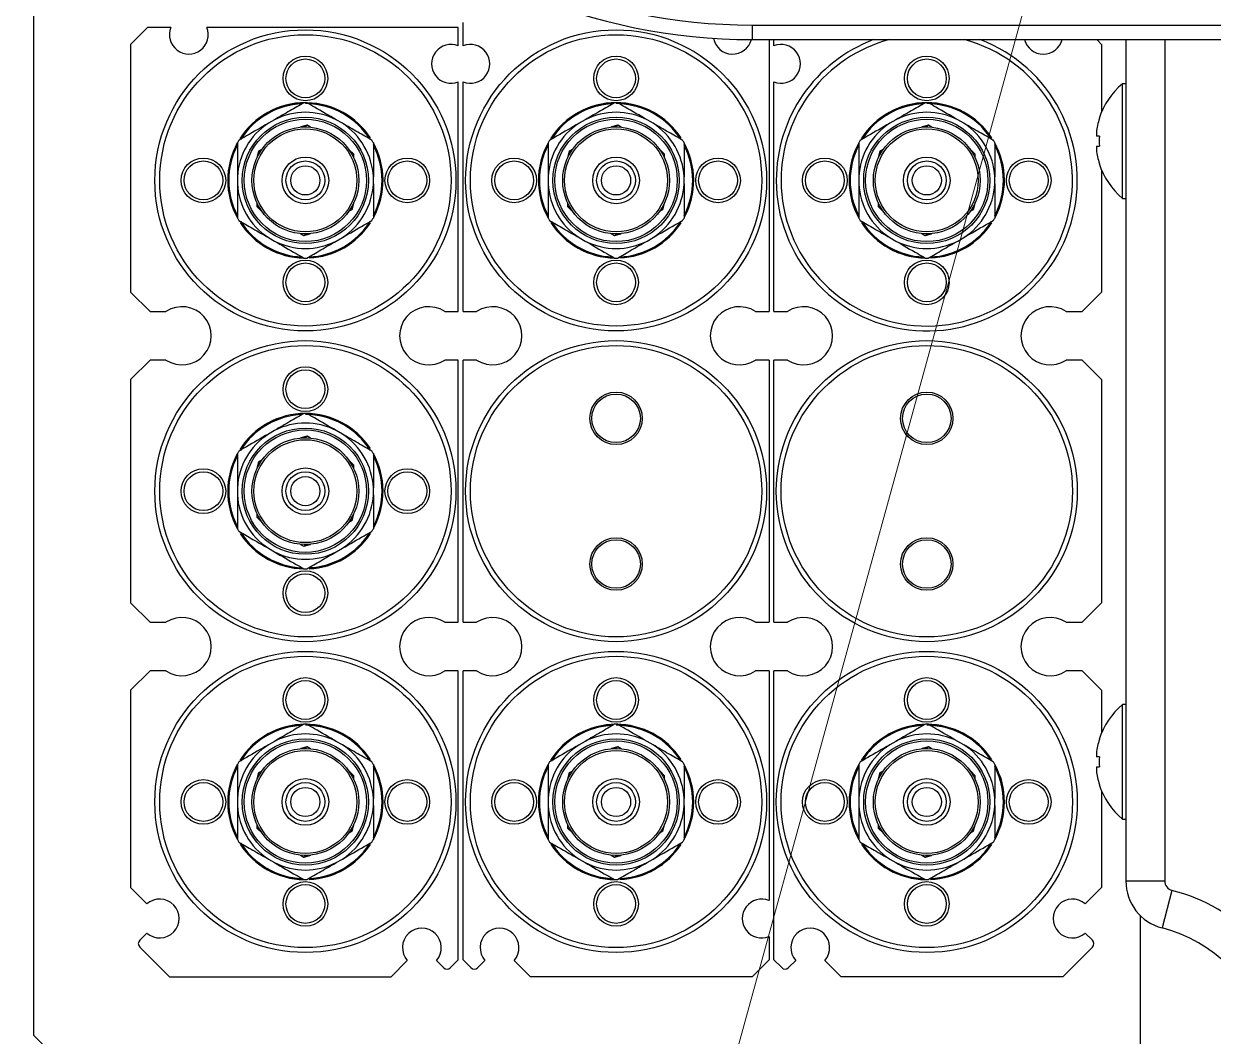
# Model space of a CAD drawing. Header units: millimetres. Extents: x 17243 to 30056, y 9468 to 18529.
# Drawn here: x 24212.7 to 24335.2, y 13974 to 14078.2 of the extents above; entities that cross this region are included whole.
import ezdxf

# ---------------------------------------------------------------- set-up
doc = ezdxf.new("R2010")
doc.units = ezdxf.units.MM
doc.layers.get('0').update_dxf_attribs({"lineweight": 18})
doc.layers.add('细实线层', color=7, linetype='Continuous', lineweight=18)

msp = doc.modelspace()

# ---------------------------------------------------------------- linework, layer by layer
at = {"color": 7, "linetype": 'Continuous', "lineweight": 25}
for p, q in [((24213.725, 14312.105), (24213.725, 13974.105)), ((24225.475, 14077.855), (24223.725, 14076.105)), ((24227.87, 14077.855), (24225.475, 14077.855)), ((24257.475, 14077.855), (24231.579, 14077.855)), ((24257.475, 14075.959), (24257.475, 14077.855)), ((24257.975, 14075.959), (24257.975, 14078.355)), ((24287.725, 14078.105), (24287.725, 14076.605)), ((24287.725, 14078.105), (24627.725, 14078.105)), ((24287.725, 14076.605), (24627.725, 14076.605)), ((24289.475, 14076.605), (24289.475, 14048.605)), ((24289.975, 14075.959), (24289.975, 14076.605)), ((24323.225, 14076.605), (24323.725, 14076.105)), ((24326.225, 14076.605), (24326.225, 13989.969)), ((24223.725, 14076.105), (24223.725, 14050.605)), ((24323.725, 14076.105), (24323.725, 14069.135)), ((24257.475, 14048.605), (24257.475, 14072.251)), ((24257.975, 14048.605), (24257.975, 14072.251)), ((24289.975, 14048.605), (24289.975, 14072.251)), ((24326.225, 14072.055), (24325.877, 14072.055)), ((24325.877, 14060.255), (24325.877, 14072.055)), ((24238.536, 14068.346), (24237.913, 14067.987)), ((24245.536, 14067.987), (24244.913, 14068.346)), ((24270.536, 14068.346), (24269.913, 14067.987)), ((24277.536, 14067.987), (24276.913, 14068.346)), ((24302.536, 14068.346), (24301.913, 14067.987)), ((24309.536, 14067.987), (24308.913, 14068.346)), ((24241.251, 14067.605), (24241.209, 14067.58)), ((24241.898, 14067.778), (24241.251, 14067.605)), ((24241.725, 14067.647), (24241.251, 14067.605)), ((24241.65, 14067.604), (24241.725, 14067.647)), ((24241.898, 14067.778), (24241.725, 14067.647)), ((24241.725, 14067.647), (24241.799, 14067.604)), ((24242.24, 14067.58), (24241.898, 14067.778)), ((24273.251, 14067.605), (24273.209, 14067.58)), ((24273.898, 14067.778), (24273.251, 14067.605)), ((24273.725, 14067.647), (24273.251, 14067.605)), ((24273.65, 14067.604), (24273.725, 14067.647)), ((24273.898, 14067.778), (24273.725, 14067.647)), ((24273.725, 14067.647), (24273.799, 14067.604)), ((24274.24, 14067.58), (24273.898, 14067.778)), ((24305.251, 14067.605), (24305.209, 14067.58)), ((24305.898, 14067.778), (24305.251, 14067.605)), ((24305.725, 14067.647), (24305.251, 14067.605)), ((24305.65, 14067.604), (24305.725, 14067.647)), ((24305.898, 14067.778), (24305.725, 14067.647)), ((24305.725, 14067.647), (24305.799, 14067.604)), ((24306.24, 14067.58), (24305.898, 14067.778)), ((24323.196, 14067.063), (24323.196, 14066.67)), ((24234.725, 14065.978), (24234.725, 14062.464)), ((24248.725, 14065.978), (24248.725, 14062.464)), ((24266.725, 14065.978), (24266.725, 14062.464)), ((24280.725, 14065.978), (24280.725, 14062.464)), ((24298.725, 14065.978), (24298.725, 14062.464)), ((24312.725, 14065.978), (24312.725, 14062.464)), ((24323.498, 14066.67), (24323.196, 14066.67)), ((24323.196, 14065.64), (24323.196, 14065.247)), ((24323.196, 14065.64), (24323.498, 14065.64)), ((24236.898, 14065.091), (24236.725, 14064.445)), ((24236.925, 14064.876), (24236.725, 14064.445)), ((24236.725, 14064.445), (24236.725, 14064.396)), ((24237.24, 14065.289), (24236.898, 14065.091)), ((24236.898, 14065.091), (24236.925, 14064.876)), ((24236.999, 14064.919), (24236.925, 14064.876)), ((24236.925, 14064.79), (24236.925, 14064.876)), ((24246.251, 14065.264), (24246.209, 14065.289)), ((24246.525, 14064.876), (24246.251, 14065.264)), ((24246.725, 14064.791), (24246.251, 14065.264)), ((24246.45, 14064.919), (24246.525, 14064.876)), ((24246.525, 14064.876), (24246.525, 14064.79)), ((24246.725, 14064.791), (24246.525, 14064.876)), ((24246.725, 14064.396), (24246.725, 14064.791)), ((24268.898, 14065.091), (24268.725, 14064.445)), ((24268.925, 14064.876), (24268.725, 14064.445)), ((24268.725, 14064.445), (24268.725, 14064.396)), ((24269.24, 14065.289), (24268.898, 14065.091)), ((24268.898, 14065.091), (24268.925, 14064.876)), ((24268.999, 14064.919), (24268.925, 14064.876)), ((24268.925, 14064.79), (24268.925, 14064.876)), ((24278.251, 14065.264), (24278.209, 14065.289)), ((24278.525, 14064.876), (24278.251, 14065.264)), ((24278.725, 14064.791), (24278.251, 14065.264)), ((24278.45, 14064.919), (24278.525, 14064.876)), ((24278.525, 14064.876), (24278.525, 14064.79)), ((24278.725, 14064.791), (24278.525, 14064.876)), ((24278.725, 14064.396), (24278.725, 14064.791)), ((24300.898, 14065.091), (24300.725, 14064.445)), ((24300.925, 14064.876), (24300.725, 14064.445)), ((24300.725, 14064.445), (24300.725, 14064.396)), ((24301.24, 14065.289), (24300.898, 14065.091)), ((24300.898, 14065.091), (24300.925, 14064.876)), ((24300.999, 14064.919), (24300.925, 14064.876)), ((24300.925, 14064.79), (24300.925, 14064.876)), ((24310.251, 14065.264), (24310.209, 14065.289)), ((24310.725, 14064.791), (24310.251, 14065.264)), ((24310.525, 14064.876), (24310.251, 14065.264)), ((24310.45, 14064.919), (24310.525, 14064.876)), ((24310.725, 14064.791), (24310.525, 14064.876)), ((24310.525, 14064.876), (24310.525, 14064.79)), ((24310.725, 14064.396), (24310.725, 14064.791)), ((24323.725, 14063.176), (24323.725, 14050.605)), ((24234.725, 14062.464), (24234.725, 14061.745)), ((24248.725, 14061.745), (24248.725, 14062.464)), ((24266.725, 14062.464), (24266.725, 14061.745)), ((24280.725, 14061.745), (24280.725, 14062.464)), ((24298.725, 14062.464), (24298.725, 14061.745)), ((24312.725, 14061.745), (24312.725, 14062.464)), ((24234.725, 14061.745), (24234.725, 14058.232)), ((24248.725, 14061.745), (24248.725, 14058.232)), ((24266.725, 14061.745), (24266.725, 14058.232)), ((24280.725, 14061.745), (24280.725, 14058.232)), ((24298.725, 14061.745), (24298.725, 14058.232)), ((24312.725, 14061.745), (24312.725, 14058.232)), ((24236.725, 14059.813), (24236.725, 14059.418)), ((24236.725, 14059.418), (24236.925, 14059.333)), ((24236.725, 14059.418), (24237.198, 14058.945)), ((24236.925, 14059.333), (24236.925, 14059.419)), ((24236.999, 14059.29), (24236.925, 14059.333)), ((24236.925, 14059.333), (24237.198, 14058.945)), ((24246.525, 14059.333), (24246.45, 14059.29)), ((24246.525, 14059.333), (24246.725, 14059.764)), ((24246.525, 14059.419), (24246.525, 14059.333)), ((24246.551, 14059.118), (24246.525, 14059.333)), ((24246.551, 14059.118), (24246.725, 14059.764)), ((24246.725, 14059.764), (24246.725, 14059.813)), ((24268.725, 14059.813), (24268.725, 14059.418)), ((24268.725, 14059.418), (24269.198, 14058.945)), ((24268.725, 14059.418), (24268.925, 14059.333)), ((24268.925, 14059.333), (24268.925, 14059.419)), ((24268.999, 14059.29), (24268.925, 14059.333)), ((24268.925, 14059.333), (24269.198, 14058.945)), ((24278.525, 14059.333), (24278.45, 14059.29)), ((24278.525, 14059.333), (24278.725, 14059.764)), ((24278.525, 14059.419), (24278.525, 14059.333)), ((24278.551, 14059.118), (24278.525, 14059.333)), ((24278.551, 14059.118), (24278.725, 14059.764)), ((24278.725, 14059.764), (24278.725, 14059.813)), ((24300.725, 14059.813), (24300.725, 14059.418)), ((24300.725, 14059.418), (24300.925, 14059.333)), ((24300.725, 14059.418), (24301.198, 14058.945)), ((24300.925, 14059.333), (24300.925, 14059.419)), ((24300.999, 14059.29), (24300.925, 14059.333)), ((24300.925, 14059.333), (24301.198, 14058.945)), ((24310.525, 14059.333), (24310.45, 14059.29)), ((24310.525, 14059.333), (24310.725, 14059.764)), ((24310.525, 14059.419), (24310.525, 14059.333)), ((24310.551, 14059.118), (24310.525, 14059.333)), ((24310.551, 14059.118), (24310.725, 14059.764)), ((24310.725, 14059.764), (24310.725, 14059.813)), ((24325.877, 14060.255), (24326.225, 14060.255)), ((24237.198, 14058.945), (24237.24, 14058.92)), ((24246.209, 14058.92), (24246.551, 14059.118)), ((24269.198, 14058.945), (24269.24, 14058.92)), ((24278.209, 14058.92), (24278.551, 14059.118)), ((24301.198, 14058.945), (24301.24, 14058.92)), ((24310.209, 14058.92), (24310.551, 14059.118)), ((24237.913, 14056.222), (24238.536, 14055.863)), ((24241.209, 14056.629), (24241.551, 14056.431)), ((24241.551, 14056.431), (24242.198, 14056.604)), ((24241.551, 14056.431), (24241.725, 14056.562)), ((24241.725, 14056.562), (24241.65, 14056.605)), ((24241.799, 14056.605), (24241.725, 14056.562)), ((24241.725, 14056.562), (24242.198, 14056.604)), ((24242.198, 14056.604), (24242.24, 14056.629)), ((24244.913, 14055.863), (24245.536, 14056.222)), ((24269.913, 14056.222), (24270.536, 14055.863)), ((24273.209, 14056.629), (24273.551, 14056.431)), ((24273.551, 14056.431), (24274.198, 14056.604)), ((24273.551, 14056.431), (24273.725, 14056.562)), ((24273.725, 14056.562), (24273.65, 14056.605)), ((24273.799, 14056.605), (24273.725, 14056.562)), ((24273.725, 14056.562), (24274.198, 14056.604)), ((24274.198, 14056.604), (24274.24, 14056.629)), ((24276.913, 14055.863), (24277.536, 14056.222)), ((24301.913, 14056.222), (24302.536, 14055.863)), ((24305.209, 14056.629), (24305.551, 14056.431)), ((24305.551, 14056.431), (24306.198, 14056.604)), ((24305.551, 14056.431), (24305.725, 14056.562)), ((24305.725, 14056.562), (24305.65, 14056.605)), ((24305.799, 14056.605), (24305.725, 14056.562)), ((24305.725, 14056.562), (24306.198, 14056.604)), ((24306.198, 14056.604), (24306.24, 14056.629)), ((24308.913, 14055.863), (24309.536, 14056.222)), ((24223.725, 14050.605), (24225.725, 14048.605)), ((24323.725, 14050.605), (24321.725, 14048.605)), ((24225.725, 14048.605), (24227.366, 14048.605)), ((24256.083, 14048.605), (24257.475, 14048.605)), ((24257.975, 14048.605), (24259.366, 14048.605)), ((24288.083, 14048.605), (24289.475, 14048.605)), ((24289.975, 14048.605), (24291.366, 14048.605)), ((24320.083, 14048.605), (24321.725, 14048.605)), ((24225.725, 14043.605), (24223.725, 14041.605)), ((24227.366, 14043.605), (24225.725, 14043.605)), ((24257.475, 14043.605), (24256.083, 14043.605)), ((24257.475, 14016.605), (24257.475, 14043.605)), ((24257.975, 14016.605), (24257.975, 14043.605)), ((24259.366, 14043.605), (24257.975, 14043.605)), ((24289.475, 14043.605), (24288.083, 14043.605)), ((24289.475, 14043.605), (24289.475, 14016.605)), ((24289.975, 14016.605), (24289.975, 14043.605)), ((24291.366, 14043.605), (24289.975, 14043.605)), ((24321.725, 14043.605), (24320.083, 14043.605)), ((24321.725, 14043.605), (24323.725, 14041.605)), ((24223.725, 14041.605), (24223.725, 14018.605)), ((24323.725, 14041.605), (24323.725, 14018.605)), ((24238.536, 14036.346), (24237.913, 14035.987)), ((24245.536, 14035.987), (24244.913, 14036.346)), ((24241.251, 14035.605), (24241.209, 14035.58)), ((24241.898, 14035.778), (24241.251, 14035.605)), ((24241.725, 14035.647), (24241.251, 14035.605)), ((24241.65, 14035.604), (24241.725, 14035.647)), ((24241.898, 14035.778), (24241.725, 14035.647)), ((24241.725, 14035.647), (24241.799, 14035.604)), ((24242.24, 14035.58), (24241.898, 14035.778)), ((24234.725, 14033.978), (24234.725, 14030.464)), ((24248.725, 14033.978), (24248.725, 14030.464)), ((24236.898, 14033.091), (24236.725, 14032.445)), ((24236.925, 14032.876), (24236.725, 14032.445)), ((24236.725, 14032.445), (24236.725, 14032.396)), ((24237.24, 14033.289), (24236.898, 14033.091)), ((24236.898, 14033.091), (24236.925, 14032.876)), ((24236.999, 14032.919), (24236.925, 14032.876)), ((24236.925, 14032.79), (24236.925, 14032.876)), ((24246.251, 14033.264), (24246.209, 14033.289)), ((24246.525, 14032.876), (24246.251, 14033.264)), ((24246.725, 14032.791), (24246.251, 14033.264)), ((24246.45, 14032.919), (24246.525, 14032.876)), ((24246.525, 14032.876), (24246.525, 14032.79)), ((24246.725, 14032.791), (24246.525, 14032.876)), ((24246.725, 14032.396), (24246.725, 14032.791)), ((24234.725, 14030.464), (24234.725, 14029.745)), ((24248.725, 14029.745), (24248.725, 14030.464)), ((24234.725, 14029.745), (24234.725, 14026.232)), ((24248.725, 14029.745), (24248.725, 14026.232)), ((24236.725, 14027.813), (24236.725, 14027.418)), ((24246.525, 14027.333), (24246.725, 14027.764)), ((24246.551, 14027.118), (24246.725, 14027.764)), ((24246.725, 14027.764), (24246.725, 14027.813)), ((24236.725, 14027.418), (24237.198, 14026.945)), ((24236.725, 14027.418), (24236.925, 14027.333)), ((24236.925, 14027.333), (24236.925, 14027.419)), ((24236.925, 14027.333), (24237.198, 14026.945)), ((24236.999, 14027.29), (24236.925, 14027.333)), ((24237.198, 14026.945), (24237.24, 14026.92)), ((24246.209, 14026.92), (24246.551, 14027.118)), ((24246.525, 14027.333), (24246.45, 14027.29)), ((24246.525, 14027.419), (24246.525, 14027.333)), ((24246.551, 14027.118), (24246.525, 14027.333)), ((24237.913, 14024.222), (24238.536, 14023.863)), ((24241.209, 14024.629), (24241.551, 14024.431)), ((24241.551, 14024.431), (24242.198, 14024.604)), ((24241.551, 14024.431), (24241.725, 14024.562)), ((24241.725, 14024.562), (24241.65, 14024.605)), ((24241.799, 14024.605), (24241.725, 14024.562)), ((24241.725, 14024.562), (24242.198, 14024.604)), ((24242.198, 14024.604), (24242.24, 14024.629)), ((24244.913, 14023.863), (24245.536, 14024.222)), ((24223.725, 14018.605), (24225.725, 14016.605)), ((24323.725, 14018.605), (24321.725, 14016.605)), ((24225.725, 14016.605), (24227.366, 14016.605)), ((24256.083, 14016.605), (24257.475, 14016.605)), ((24257.975, 14016.605), (24259.366, 14016.605)), ((24288.083, 14016.605), (24289.475, 14016.605)), ((24289.975, 14016.605), (24291.366, 14016.605)), ((24320.083, 14016.605), (24321.725, 14016.605)), ((24225.725, 14011.605), (24223.725, 14009.605)), ((24227.366, 14011.605), (24225.725, 14011.605)), ((24257.475, 14011.605), (24256.083, 14011.605)), ((24257.475, 13981.855), (24257.475, 14011.605)), ((24257.975, 13981.855), (24257.975, 14011.605)), ((24259.366, 14011.605), (24257.975, 14011.605)), ((24289.475, 14011.605), (24288.083, 14011.605)), ((24289.475, 14011.605), (24289.475, 13987.958)), ((24289.975, 13981.855), (24289.975, 14011.605)), ((24291.366, 14011.605), (24289.975, 14011.605)), ((24321.725, 14011.605), (24320.083, 14011.605)), ((24321.725, 14011.605), (24323.725, 14009.605)), ((24223.725, 14009.605), (24223.725, 13989.281)), ((24323.725, 14009.605), (24323.725, 14005.209)), ((24326.225, 14008.13), (24325.877, 14008.13)), ((24325.877, 13996.33), (24325.877, 14008.13)), ((24238.536, 14004.346), (24237.913, 14003.987)), ((24245.536, 14003.987), (24244.913, 14004.346)), ((24270.536, 14004.346), (24269.913, 14003.987)), ((24277.536, 14003.987), (24276.913, 14004.346)), ((24302.536, 14004.346), (24301.913, 14003.987)), ((24309.536, 14003.987), (24308.913, 14004.346)), ((24241.251, 14003.605), (24241.209, 14003.58)), ((24241.898, 14003.778), (24241.251, 14003.605)), ((24241.725, 14003.647), (24241.251, 14003.605)), ((24241.65, 14003.604), (24241.725, 14003.647)), ((24241.898, 14003.778), (24241.725, 14003.647)), ((24241.725, 14003.647), (24241.799, 14003.604)), ((24242.24, 14003.58), (24241.898, 14003.778)), ((24273.251, 14003.605), (24273.209, 14003.58)), ((24273.898, 14003.778), (24273.251, 14003.605)), ((24273.725, 14003.647), (24273.251, 14003.605)), ((24273.65, 14003.604), (24273.725, 14003.647)), ((24273.898, 14003.778), (24273.725, 14003.647)), ((24273.725, 14003.647), (24273.799, 14003.604)), ((24274.24, 14003.58), (24273.898, 14003.778)), ((24305.251, 14003.605), (24305.209, 14003.58)), ((24305.898, 14003.778), (24305.251, 14003.605)), ((24305.725, 14003.647), (24305.251, 14003.605)), ((24305.65, 14003.604), (24305.725, 14003.647)), ((24305.898, 14003.778), (24305.725, 14003.647)), ((24305.725, 14003.647), (24305.799, 14003.604)), ((24306.24, 14003.58), (24305.898, 14003.778)), ((24323.196, 14003.138), (24323.196, 14002.745)), ((24234.725, 14001.978), (24234.725, 13998.464)), ((24248.725, 14001.978), (24248.725, 13998.464)), ((24266.725, 14001.978), (24266.725, 13998.464)), ((24280.725, 14001.978), (24280.725, 13998.464)), ((24298.725, 14001.978), (24298.725, 13998.464)), ((24312.725, 14001.978), (24312.725, 13998.464)), ((24323.498, 14002.745), (24323.196, 14002.745)), ((24236.898, 14001.091), (24236.725, 14000.445)), ((24236.925, 14000.876), (24236.725, 14000.445)), ((24237.24, 14001.289), (24236.898, 14001.091)), ((24236.898, 14001.091), (24236.925, 14000.876)), ((24236.999, 14000.919), (24236.925, 14000.876)), ((24236.925, 14000.79), (24236.925, 14000.876)), ((24246.251, 14001.264), (24246.209, 14001.289)), ((24246.525, 14000.876), (24246.251, 14001.264)), ((24246.725, 14000.791), (24246.251, 14001.264)), ((24246.45, 14000.919), (24246.525, 14000.876)), ((24246.525, 14000.876), (24246.525, 14000.79)), ((24246.725, 14000.791), (24246.525, 14000.876)), ((24246.725, 14000.396), (24246.725, 14000.791)), ((24268.898, 14001.091), (24268.725, 14000.445)), ((24268.925, 14000.876), (24268.725, 14000.445)), ((24269.24, 14001.289), (24268.898, 14001.091)), ((24268.898, 14001.091), (24268.925, 14000.876)), ((24268.999, 14000.919), (24268.925, 14000.876)), ((24268.925, 14000.79), (24268.925, 14000.876)), ((24278.251, 14001.264), (24278.209, 14001.289)), ((24278.525, 14000.876), (24278.251, 14001.264)), ((24278.725, 14000.791), (24278.251, 14001.264)), ((24278.45, 14000.919), (24278.525, 14000.876)), ((24278.525, 14000.876), (24278.525, 14000.79)), ((24278.725, 14000.791), (24278.525, 14000.876)), ((24278.725, 14000.396), (24278.725, 14000.791)), ((24300.898, 14001.091), (24300.725, 14000.445)), ((24300.925, 14000.876), (24300.725, 14000.445)), ((24301.24, 14001.289), (24300.898, 14001.091)), ((24300.898, 14001.091), (24300.925, 14000.876)), ((24300.999, 14000.919), (24300.925, 14000.876)), ((24300.925, 14000.79), (24300.925, 14000.876)), ((24310.251, 14001.264), (24310.209, 14001.289)), ((24310.525, 14000.876), (24310.251, 14001.264)), ((24310.725, 14000.791), (24310.251, 14001.264)), ((24310.45, 14000.919), (24310.525, 14000.876)), ((24310.525, 14000.876), (24310.525, 14000.79)), ((24310.725, 14000.791), (24310.525, 14000.876)), ((24310.725, 14000.396), (24310.725, 14000.791)), ((24323.196, 14001.715), (24323.196, 14001.321)), ((24323.196, 14001.715), (24323.498, 14001.715)), ((24236.725, 14000.445), (24236.725, 14000.396)), ((24268.725, 14000.445), (24268.725, 14000.396)), ((24300.725, 14000.445), (24300.725, 14000.396)), ((24234.725, 13998.464), (24234.725, 13997.745)), ((24248.725, 13997.745), (24248.725, 13998.464)), ((24266.725, 13998.464), (24266.725, 13997.745)), ((24280.725, 13997.745), (24280.725, 13998.464)), ((24298.725, 13998.464), (24298.725, 13997.745)), ((24312.725, 13997.745), (24312.725, 13998.464)), ((24323.725, 13999.25), (24323.725, 13989.281)), ((24234.725, 13997.745), (24234.725, 13994.232)), ((24248.725, 13997.745), (24248.725, 13994.232)), ((24266.725, 13997.745), (24266.725, 13994.232)), ((24280.725, 13997.745), (24280.725, 13994.232)), ((24298.725, 13997.745), (24298.725, 13994.232)), ((24312.725, 13997.745), (24312.725, 13994.232)), ((24236.725, 13995.813), (24236.725, 13995.418)), ((24246.525, 13995.333), (24246.725, 13995.764)), ((24246.551, 13995.118), (24246.725, 13995.764)), ((24246.725, 13995.764), (24246.725, 13995.813)), ((24268.725, 13995.813), (24268.725, 13995.418)), ((24278.525, 13995.333), (24278.725, 13995.764)), ((24278.551, 13995.118), (24278.725, 13995.764)), ((24278.725, 13995.764), (24278.725, 13995.813)), ((24300.725, 13995.813), (24300.725, 13995.418)), ((24310.525, 13995.333), (24310.725, 13995.764)), ((24310.551, 13995.118), (24310.725, 13995.764)), ((24310.725, 13995.764), (24310.725, 13995.813)), ((24325.877, 13996.33), (24326.225, 13996.33)), ((24236.725, 13995.418), (24236.925, 13995.333)), ((24236.725, 13995.418), (24237.198, 13994.945)), ((24236.925, 13995.333), (24236.925, 13995.419)), ((24236.999, 13995.29), (24236.925, 13995.333)), ((24236.925, 13995.333), (24237.198, 13994.945)), ((24237.198, 13994.945), (24237.24, 13994.92)), ((24246.209, 13994.92), (24246.551, 13995.118)), ((24246.525, 13995.333), (24246.45, 13995.29)), ((24246.525, 13995.419), (24246.525, 13995.333)), ((24246.551, 13995.118), (24246.525, 13995.333)), ((24268.725, 13995.418), (24268.925, 13995.333)), ((24268.725, 13995.418), (24269.198, 13994.945)), ((24268.925, 13995.333), (24268.925, 13995.419)), ((24268.999, 13995.29), (24268.925, 13995.333)), ((24268.925, 13995.333), (24269.198, 13994.945)), ((24269.198, 13994.945), (24269.24, 13994.92)), ((24278.209, 13994.92), (24278.551, 13995.118)), ((24278.525, 13995.333), (24278.45, 13995.29)), ((24278.525, 13995.419), (24278.525, 13995.333)), ((24278.551, 13995.118), (24278.525, 13995.333)), ((24300.725, 13995.418), (24300.925, 13995.333)), ((24300.725, 13995.418), (24301.198, 13994.945)), ((24300.925, 13995.333), (24300.925, 13995.419)), ((24300.999, 13995.29), (24300.925, 13995.333)), ((24300.925, 13995.333), (24301.198, 13994.945)), ((24301.198, 13994.945), (24301.24, 13994.92)), ((24310.209, 13994.92), (24310.551, 13995.118)), ((24310.525, 13995.333), (24310.45, 13995.29)), ((24310.525, 13995.419), (24310.525, 13995.333)), ((24310.551, 13995.118), (24310.525, 13995.333)), ((24237.913, 13992.222), (24238.536, 13991.863)), ((24241.209, 13992.629), (24241.551, 13992.431)), ((24241.551, 13992.431), (24242.198, 13992.604)), ((24241.551, 13992.431), (24241.725, 13992.562)), ((24241.725, 13992.562), (24241.65, 13992.605)), ((24241.799, 13992.605), (24241.725, 13992.562)), ((24241.725, 13992.562), (24242.198, 13992.604)), ((24242.198, 13992.604), (24242.24, 13992.629)), ((24244.913, 13991.863), (24245.536, 13992.222)), ((24269.913, 13992.222), (24270.536, 13991.863)), ((24273.209, 13992.629), (24273.551, 13992.431)), ((24273.551, 13992.431), (24274.198, 13992.604)), ((24273.551, 13992.431), (24273.725, 13992.562)), ((24273.725, 13992.562), (24273.65, 13992.605)), ((24273.799, 13992.605), (24273.725, 13992.562)), ((24273.725, 13992.562), (24274.198, 13992.604)), ((24274.198, 13992.604), (24274.24, 13992.629)), ((24276.913, 13991.863), (24277.536, 13992.222)), ((24301.913, 13992.222), (24302.536, 13991.863)), ((24305.209, 13992.629), (24305.551, 13992.431)), ((24305.551, 13992.431), (24306.198, 13992.604)), ((24305.551, 13992.431), (24305.725, 13992.562)), ((24305.725, 13992.562), (24305.65, 13992.605)), ((24305.799, 13992.605), (24305.725, 13992.562)), ((24305.725, 13992.562), (24306.198, 13992.604)), ((24306.198, 13992.604), (24306.24, 13992.629)), ((24308.913, 13991.863), (24309.536, 13992.222)), ((24326.225, 13989.969), (24330.225, 13989.969)), ((24223.725, 13989.281), (24225.401, 13987.604)), ((24323.725, 13989.281), (24322.048, 13987.604)), ((24330.975, 13989.001), (24329.975, 13985.128)), ((24327.725, 13972.105), (24327.725, 13986.399)), ((24225.401, 13984.604), (24224.667, 13983.87)), ((24322.783, 13983.87), (24322.048, 13984.604)), ((24289.475, 13984.25), (24289.475, 13981.855)), ((24224.667, 13983.162), (24227.725, 13980.105)), ((24322.783, 13983.162), (24319.725, 13980.105)), ((24250.548, 13980.105), (24252.225, 13981.781)), ((24255.225, 13981.781), (24255.96, 13981.047)), ((24256.667, 13981.047), (24257.475, 13981.855)), ((24257.975, 13981.855), (24258.783, 13981.047)), ((24259.49, 13981.047), (24260.224, 13981.781)), ((24264.901, 13980.105), (24263.224, 13981.781)), ((24289.475, 13981.855), (24287.725, 13980.105)), ((24289.975, 13981.855), (24290.783, 13981.047)), ((24291.49, 13981.047), (24292.224, 13981.781)), ((24296.901, 13980.105), (24295.224, 13981.781)), ((24227.725, 13980.105), (24250.548, 13980.105)), ((24287.725, 13980.105), (24264.901, 13980.105)), ((24319.725, 13980.105), (24296.901, 13980.105)), ((24213.725, 13974.105), (24215.725, 13972.105))]:
    msp.add_line(p, q, dxfattribs=at)
at = {"color": 8, "linetype": 'Continuous', "lineweight": 25}
msp.add_line((24330.225, 14076.605), (24330.225, 13989.969), dxfattribs=at)
at = {"color": 7, "linetype": 'Continuous', "lineweight": 25}
for centre, radius in [((24241.725, 14062.105), 15.5), ((24241.725, 14062.105), 15), ((24273.725, 14062.105), 15.5), ((24273.725, 14062.105), 15), ((24241.725, 14072.605), 2.3), ((24241.725, 14072.605), 2), ((24273.725, 14072.605), 2.3), ((24273.725, 14072.605), 2), ((24305.725, 14072.605), 2.3), ((24305.725, 14072.605), 2), ((24241.725, 14062.105), 6.5), ((24241.725, 14062.105), 6.3), ((24273.725, 14062.105), 6.5), ((24273.725, 14062.105), 6.3), ((24305.725, 14062.105), 6.5), ((24305.725, 14062.105), 6.3), ((24241.725, 14062.105), 5.5), ((24241.725, 14062.105), 5.3), ((24273.725, 14062.105), 5.5), ((24273.725, 14062.105), 5.3), ((24305.725, 14062.105), 5.5), ((24305.725, 14062.105), 5.3), ((24231.225, 14062.105), 2.3), ((24241.725, 14062.105), 2.4), ((24252.225, 14062.105), 2.3), ((24263.225, 14062.105), 2.3), ((24273.725, 14062.105), 2.4), ((24284.225, 14062.105), 2.3), ((24295.225, 14062.105), 2.3), ((24305.725, 14062.105), 2.4), ((24316.225, 14062.105), 2.3), ((24231.225, 14062.105), 2), ((24241.725, 14062.105), 2), ((24241.725, 14062.105), 1.5), ((24252.225, 14062.105), 2), ((24263.225, 14062.105), 2), ((24273.725, 14062.105), 2), ((24273.725, 14062.105), 1.5), ((24284.225, 14062.105), 2), ((24295.225, 14062.105), 2), ((24305.725, 14062.105), 2), ((24305.725, 14062.105), 1.5), ((24316.225, 14062.105), 2), ((24241.725, 14051.605), 2.3), ((24241.725, 14051.605), 2), ((24273.725, 14051.605), 2.3), ((24273.725, 14051.605), 2), ((24305.725, 14051.605), 2.3), ((24305.725, 14051.605), 2), ((24241.725, 14030.105), 15.5), ((24241.725, 14030.105), 15), ((24273.725, 14030.105), 15.5), ((24273.725, 14030.105), 15), ((24305.725, 14030.105), 15.5), ((24305.725, 14030.105), 15), ((24241.725, 14040.605), 2.3), ((24241.725, 14040.605), 2), ((24273.725, 14037.605), 2.7), ((24273.725, 14037.605), 2.5), ((24305.725, 14037.605), 2.7), ((24305.725, 14037.605), 2.5), ((24241.725, 14030.105), 6.5), ((24241.725, 14030.105), 6.3), ((24241.725, 14030.105), 5.5), ((24241.725, 14030.105), 5.3), ((24231.225, 14030.105), 2.3), ((24241.725, 14030.105), 2.4), ((24252.225, 14030.105), 2.3), ((24231.225, 14030.105), 2), ((24241.725, 14030.105), 2), ((24241.725, 14030.105), 1.5), ((24252.225, 14030.105), 2), ((24273.725, 14022.605), 2.7), ((24273.725, 14022.605), 2.5), ((24305.725, 14022.605), 2.7), ((24305.725, 14022.605), 2.5), ((24241.725, 14019.605), 2.3), ((24241.725, 14019.605), 2), ((24241.725, 13998.105), 15.5), ((24241.725, 13998.105), 15), ((24273.725, 13998.105), 15.5), ((24273.725, 13998.105), 15), ((24305.725, 13998.105), 15.5), ((24305.725, 13998.105), 15), ((24241.725, 14008.605), 2.3), ((24241.725, 14008.605), 2), ((24273.725, 14008.605), 2.3), ((24273.725, 14008.605), 2), ((24305.725, 14008.605), 2.3), ((24305.725, 14008.605), 2), ((24241.725, 13998.105), 6.5), ((24241.725, 13998.105), 6.3), ((24273.725, 13998.105), 6.5), ((24273.725, 13998.105), 6.3), ((24305.725, 13998.105), 6.5), ((24305.725, 13998.105), 6.3), ((24241.725, 13998.105), 5.5), ((24241.725, 13998.105), 5.3), ((24273.725, 13998.105), 5.5), ((24273.725, 13998.105), 5.3), ((24305.725, 13998.105), 5.5), ((24305.725, 13998.105), 5.3), ((24231.225, 13998.105), 2.3), ((24231.225, 13998.105), 2), ((24241.725, 13998.105), 2.4), ((24241.725, 13998.105), 2), ((24241.725, 13998.105), 1.5), ((24252.225, 13998.105), 2.3), ((24252.225, 13998.105), 2), ((24263.225, 13998.105), 2.3), ((24263.225, 13998.105), 2), ((24273.725, 13998.105), 2.4), ((24273.725, 13998.105), 2), ((24273.725, 13998.105), 1.5), ((24284.225, 13998.105), 2.3), ((24284.225, 13998.105), 2), ((24295.225, 13998.105), 2.3), ((24295.225, 13998.105), 2), ((24305.725, 13998.105), 2.4), ((24305.725, 13998.105), 2), ((24305.725, 13998.105), 1.5), ((24316.225, 13998.105), 2.3), ((24316.225, 13998.105), 2), ((24241.725, 13987.605), 2.3), ((24241.725, 13987.605), 2), ((24273.725, 13987.605), 2.3), ((24273.725, 13987.605), 2), ((24305.725, 13987.605), 2.3), ((24305.725, 13987.605), 2)]:
    msp.add_circle(centre, radius, dxfattribs=at)
for centre, radius, start, end in [((24287.725, 14136.605), 60, 180, 270), ((24287.725, 14136.605), 58.5, 180, 270), ((24229.724, 14077.105), 2, 157.98732, 22.01268), ((24285.725, 14077.105), 2, 190.63777, 345.51233), ((24305.725, 14062.105), 15.5, 180, 69.30646), ((24305.725, 14062.105), 15.5, 110.69354, 180), ((24305.725, 14062.105), 15, 104.83511, 180), ((24305.725, 14062.105), 15, 180, 75.16489), ((24317.725, 14077.105), 2, 194.48865, 345.51135), ((24256.725, 14074.105), 2, 67.98732, 292.01268), ((24258.724, 14074.105), 2, 247.98732, 112.01268), ((24290.724, 14074.105), 2, 247.98732, 112.01268), ((24330.825, 14066.155), 7.7, 129.98312, 162.46358), ((24241.725, 14062.105), 8, 90, 147.71068), ((24241.725, 14062.105), 7.893, 92.47926, 147.52074), ((24241.725, 14062.105), 7.901, 94.19184, 145.31435), ((24241.725, 14062.105), 8, 88.95502, 91.04498), ((24241.725, 14062.105), 7.901, 34.39974, 89.86308), ((24241.725, 14062.105), 8, 33.21957, 88.37041), ((24241.725, 14062.105), 7.893, 32.47926, 87.52074), ((24273.725, 14062.105), 8, 90, 147.71068), ((24273.725, 14062.105), 7.893, 92.47926, 147.52074), ((24273.725, 14062.105), 7.901, 94.19184, 145.31435), ((24273.725, 14062.105), 8, 88.95502, 91.04498), ((24273.725, 14062.105), 8, 33.21957, 90), ((24273.725, 14062.105), 7.901, 34.39974, 89.86308), ((24273.725, 14062.105), 7.893, 32.47926, 87.52074), ((24305.725, 14062.105), 8, 90, 147.71068), ((24305.725, 14062.105), 7.893, 92.47926, 147.52074), ((24305.725, 14062.105), 7.901, 94.19184, 145.31435), ((24305.725, 14062.105), 8, 88.95502, 91.04498), ((24305.725, 14062.105), 8, 33.21957, 90), ((24305.725, 14062.105), 7.901, 34.39974, 89.86308), ((24305.725, 14062.105), 7.893, 32.47926, 87.52074), ((24241.725, 14062.105), 7.009, 122.93931, 177.06069), ((24241.725, 14062.105), 7.009, 62.93931, 117.06069), ((24241.725, 14062.105), 7.009, 2.93931, 57.06069), ((24273.725, 14062.105), 7.009, 122.93931, 177.06069), ((24273.725, 14062.105), 7.009, 62.93931, 117.06069), ((24273.725, 14062.105), 7.009, 2.93931, 57.06069), ((24305.725, 14062.105), 7.009, 122.93931, 177.06069), ((24305.725, 14062.105), 7.009, 62.93931, 117.06069), ((24305.725, 14062.105), 7.009, 2.93931, 57.06069), ((24330.825, 14066.155), 7.683, 162.47387, 173.21219), ((24241.725, 14062.105), 8, 151.17278, 208.95502), ((24241.725, 14062.105), 7.901, 153.48637, 180), ((24241.725, 14062.105), 7.893, 152.47926, 207.52074), ((24241.725, 14062.105), 8, 148.95502, 151.04498), ((24241.725, 14062.105), 8, 28.95502, 31.04498), ((24241.725, 14062.105), 8, 332.00828, 28.95502), ((24241.725, 14062.105), 7.893, 332.47926, 27.52074), ((24241.725, 14062.105), 7.901, 332.62823, 25.82377), ((24273.725, 14062.105), 8, 151.17278, 208.95502), ((24273.725, 14062.105), 7.901, 153.48637, 180), ((24273.725, 14062.105), 7.893, 152.47926, 207.52074), ((24273.725, 14062.105), 8, 148.95502, 151.04498), ((24273.725, 14062.105), 8, 28.95502, 31.04498), ((24273.725, 14062.105), 8, 332.00828, 28.95502), ((24273.725, 14062.105), 7.893, 332.47926, 27.52074), ((24273.725, 14062.105), 7.901, 332.62823, 25.82377), ((24305.725, 14062.105), 8, 151.17278, 208.95502), ((24305.725, 14062.105), 7.901, 153.48637, 180), ((24305.725, 14062.105), 7.893, 152.47926, 207.52074), ((24305.725, 14062.105), 8, 148.95502, 151.04498), ((24305.725, 14062.105), 8, 28.95502, 31.04498), ((24305.725, 14062.105), 8, 332.00828, 28.95502), ((24305.725, 14062.105), 7.893, 332.47926, 27.52074), ((24305.725, 14062.105), 7.901, 332.62823, 25.82377), ((24331.98, 14066.155), 8.497, 176.52514, 183.47486), ((24330.825, 14066.155), 7.683, 186.78781, 197.52613), ((24330.825, 14066.155), 7.7, 197.54115, 230.01688), ((24241.725, 14062.105), 7.901, 180, 205.39), ((24273.725, 14062.105), 7.901, 180, 205.39), ((24305.725, 14062.105), 7.901, 180, 205.39), ((24241.725, 14062.105), 7.009, 182.93931, 237.06069), ((24241.725, 14062.105), 7.009, 302.93931, 357.06069), ((24273.725, 14062.105), 7.009, 182.93931, 237.06069), ((24273.725, 14062.105), 7.009, 302.93931, 357.06069), ((24305.725, 14062.105), 7.009, 182.93931, 237.06069), ((24305.725, 14062.105), 7.009, 302.93931, 357.06069), ((24241.725, 14062.105), 8, 208.95502, 211.04498), ((24241.725, 14062.105), 8, 328.95502, 331.04498), ((24273.725, 14062.105), 8, 208.95502, 211.04498), ((24273.725, 14062.105), 8, 328.95502, 331.04498), ((24305.725, 14062.105), 8, 208.95502, 211.04498), ((24305.725, 14062.105), 8, 328.95502, 331.04498), ((24241.725, 14062.105), 8, 212.91132, 268.89537), ((24241.725, 14062.105), 7.893, 212.47926, 267.52074), ((24241.725, 14062.105), 7.901, 213.8064, 266.86413), ((24241.725, 14062.105), 7.893, 272.47926, 327.52074), ((24241.725, 14062.105), 8, 272.85605, 326.90288), ((24241.725, 14062.105), 7.901, 274.67483, 325.50931), ((24273.725, 14062.105), 8, 212.91132, 268.89537), ((24273.725, 14062.105), 7.893, 212.47926, 267.52074), ((24273.725, 14062.105), 7.901, 213.8064, 266.86413), ((24273.725, 14062.105), 7.893, 272.47926, 327.52074), ((24273.725, 14062.105), 8, 272.85605, 326.90288), ((24273.725, 14062.105), 7.901, 274.67483, 325.50931), ((24305.725, 14062.105), 8, 212.91132, 268.89537), ((24305.725, 14062.105), 7.893, 212.47926, 267.52074), ((24305.725, 14062.105), 7.901, 213.8064, 266.86413), ((24305.725, 14062.105), 7.893, 272.47926, 327.52074), ((24305.725, 14062.105), 8, 272.85605, 326.90288), ((24305.725, 14062.105), 7.901, 274.67483, 325.50931), ((24241.725, 14062.105), 7.009, 242.93931, 297.06069), ((24273.725, 14062.105), 7.009, 242.93931, 297.06069), ((24305.725, 14062.105), 7.009, 242.93931, 297.06069), ((24241.725, 14062.105), 8, 268.95502, 271.04498), ((24273.725, 14062.105), 8, 268.95502, 271.04498), ((24305.725, 14062.105), 8, 268.95502, 271.04498), ((24229.025, 14046.105), 3, 236.44269, 123.55731), ((24254.425, 14046.105), 3, 56.44269, 303.55731), ((24261.025, 14046.105), 3, 236.44269, 123.55731), ((24286.425, 14046.105), 3, 56.44269, 303.55731), ((24293.025, 14046.105), 3, 236.44269, 123.55731), ((24318.425, 14046.105), 3, 56.44269, 303.55731), ((24241.725, 14030.105), 8, 90, 147.71068), ((24241.725, 14030.105), 7.893, 92.47926, 147.52074), ((24241.725, 14030.105), 7.901, 94.19184, 145.31435), ((24241.725, 14030.105), 8, 88.95502, 91.04498), ((24241.725, 14030.105), 8, 33.21957, 90), ((24241.725, 14030.105), 7.901, 34.39974, 89.86308), ((24241.725, 14030.105), 7.893, 32.47926, 87.52074), ((24241.725, 14030.105), 7.009, 62.93931, 117.06069), ((24241.725, 14030.105), 7.009, 122.93931, 177.06069), ((24241.725, 14030.105), 7.009, 2.93931, 57.06069), ((24241.725, 14030.105), 8, 151.17278, 208.95502), ((24241.725, 14030.105), 7.901, 153.48637, 180), ((24241.725, 14030.105), 7.893, 152.47926, 207.52074), ((24241.725, 14030.105), 8, 148.95502, 151.04498), ((24241.725, 14030.105), 8, 28.95502, 31.04498), ((24241.725, 14030.105), 8, 332.00828, 28.95502), ((24241.725, 14030.105), 7.893, 332.47926, 27.52074), ((24241.725, 14030.105), 7.901, 332.62823, 25.82377), ((24241.725, 14030.105), 7.901, 180, 205.39), ((24241.725, 14030.105), 7.009, 182.93931, 237.06069), ((24241.725, 14030.105), 7.009, 302.93931, 357.06069), ((24241.725, 14030.105), 8, 208.95502, 211.04498), ((24241.725, 14030.105), 8, 212.91132, 268.89537), ((24241.725, 14030.105), 7.893, 212.47926, 267.52074), ((24241.725, 14030.105), 7.901, 213.8064, 266.86413), ((24241.725, 14030.105), 7.893, 272.47926, 327.52074), ((24241.725, 14030.105), 8, 272.85605, 326.90288), ((24241.725, 14030.105), 7.901, 274.67483, 325.50931), ((24241.725, 14030.105), 8, 328.95502, 331.04498), ((24241.725, 14030.105), 7.009, 242.93931, 297.06069), ((24241.725, 14030.105), 8, 268.95502, 271.04498), ((24229.025, 14014.105), 3, 236.44269, 123.55731), ((24254.425, 14014.105), 3, 56.44269, 303.55731), ((24261.025, 14014.105), 3, 236.44269, 123.55731), ((24286.425, 14014.105), 3, 56.44269, 303.55731), ((24293.025, 14014.105), 3, 236.44269, 123.55731), ((24318.425, 14014.105), 3, 56.44269, 303.55731), ((24330.825, 14002.23), 7.7, 129.98312, 162.46358), ((24241.725, 13998.105), 8, 90, 147.71068), ((24241.725, 13998.105), 7.893, 92.47926, 147.52074), ((24241.725, 13998.105), 7.901, 94.19184, 145.31435), ((24241.725, 13998.105), 8, 88.95502, 91.04498), ((24241.725, 13998.105), 8, 33.21957, 90), ((24241.725, 13998.105), 7.901, 34.39974, 89.86308), ((24241.725, 13998.105), 7.893, 32.47926, 87.52074), ((24273.725, 13998.105), 8, 90, 147.71068), ((24273.725, 13998.105), 7.893, 92.47926, 147.52074), ((24273.725, 13998.105), 7.901, 94.19184, 145.31435), ((24273.725, 13998.105), 8, 88.95502, 91.04498), ((24273.725, 13998.105), 8, 33.21957, 90), ((24273.725, 13998.105), 7.901, 34.39974, 89.86308), ((24273.725, 13998.105), 7.893, 32.47926, 87.52074), ((24305.725, 13998.105), 8, 90, 147.71068), ((24305.725, 13998.105), 7.893, 92.47926, 147.52074), ((24305.725, 13998.105), 7.901, 94.19184, 145.31435), ((24305.725, 13998.105), 8, 88.95502, 91.04498), ((24305.725, 13998.105), 8, 33.21957, 90), ((24305.725, 13998.105), 7.901, 34.39974, 89.86308), ((24305.725, 13998.105), 7.893, 32.47926, 87.52074), ((24241.725, 13998.105), 7.009, 62.93931, 117.06069), ((24273.725, 13998.105), 7.009, 62.93931, 117.06069), ((24305.725, 13998.105), 7.009, 62.93931, 117.06069), ((24330.825, 14002.23), 7.683, 162.47387, 173.21219), ((24241.725, 13998.105), 7.009, 122.93931, 177.06069), ((24241.725, 13998.105), 7.009, 2.93931, 57.06069), ((24273.725, 13998.105), 7.009, 122.93931, 177.06069), ((24273.725, 13998.105), 7.009, 2.93931, 57.06069), ((24305.725, 13998.105), 7.009, 122.93931, 177.06069), ((24305.725, 13998.105), 7.009, 2.93931, 57.06069), ((24241.725, 13998.105), 8, 151.17278, 208.95502), ((24241.725, 13998.105), 7.893, 152.47926, 207.52074), ((24241.725, 13998.105), 8, 148.95502, 151.04498), ((24241.725, 13998.105), 8, 28.95502, 31.04498), ((24241.725, 13998.105), 8, 331.04498, 28.95502), ((24241.725, 13998.105), 7.893, 332.47926, 27.52074), ((24273.725, 13998.105), 8, 151.17278, 208.95502), ((24273.725, 13998.105), 7.893, 152.47926, 207.52074), ((24273.725, 13998.105), 8, 148.95502, 151.04498), ((24273.725, 13998.105), 8, 28.95502, 31.04498), ((24273.725, 13998.105), 8, 331.04498, 28.95502), ((24273.725, 13998.105), 7.893, 332.47926, 27.52074), ((24305.725, 13998.105), 8, 151.17278, 208.95502), ((24305.725, 13998.105), 7.893, 152.47926, 207.52074), ((24305.725, 13998.105), 8, 148.95502, 151.04498), ((24305.725, 13998.105), 8, 28.95502, 31.04498), ((24305.725, 13998.105), 8, 331.04498, 28.95502), ((24305.725, 13998.105), 7.893, 332.47926, 27.52074), ((24331.98, 14002.23), 8.497, 176.52514, 183.47486), ((24241.725, 13998.105), 7.901, 153.48637, 180), ((24241.725, 13998.105), 7.901, 332.62823, 25.82377), ((24273.725, 13998.105), 7.901, 153.48637, 180), ((24273.725, 13998.105), 7.901, 332.62823, 25.82377), ((24305.725, 13998.105), 7.901, 153.48637, 180), ((24305.725, 13998.105), 7.901, 332.62823, 25.82377), ((24330.825, 14002.23), 7.683, 186.78781, 197.52613), ((24330.825, 14002.23), 7.7, 197.54115, 230.01688), ((24241.725, 13998.105), 7.901, 180, 205.39), ((24273.725, 13998.105), 7.901, 180, 205.39), ((24305.725, 13998.105), 7.901, 180, 205.39), ((24241.725, 13998.105), 7.009, 182.93931, 237.06069), ((24241.725, 13998.105), 7.009, 302.93931, 357.06069), ((24273.725, 13998.105), 7.009, 182.93931, 237.06069), ((24273.725, 13998.105), 7.009, 302.93931, 357.06069), ((24305.725, 13998.105), 7.009, 182.93931, 237.06069), ((24305.725, 13998.105), 7.009, 302.93931, 357.06069), ((24241.725, 13998.105), 8, 208.95502, 211.04498), ((24241.725, 13998.105), 8, 212.91132, 268.89537), ((24241.725, 13998.105), 7.893, 212.47926, 267.52074), ((24241.725, 13998.105), 7.901, 213.8064, 266.86413), ((24241.725, 13998.105), 7.893, 272.47926, 327.52074), ((24241.725, 13998.105), 8, 272.85605, 326.90288), ((24241.725, 13998.105), 7.901, 274.67483, 325.50931), ((24241.725, 13998.105), 8, 328.95502, 331.04498), ((24273.725, 13998.105), 8, 208.95502, 211.04498), ((24273.725, 13998.105), 8, 212.91132, 268.89537), ((24273.725, 13998.105), 7.893, 212.47926, 267.52074), ((24273.725, 13998.105), 7.901, 213.8064, 266.86413), ((24273.725, 13998.105), 7.893, 272.47926, 327.52074), ((24273.725, 13998.105), 8, 272.85605, 326.90288), ((24273.725, 13998.105), 7.901, 274.67483, 325.50931), ((24273.725, 13998.105), 8, 328.95502, 331.04498), ((24305.725, 13998.105), 8, 208.95502, 211.04498), ((24305.725, 13998.105), 8, 212.91132, 268.89537), ((24305.725, 13998.105), 7.893, 212.47926, 267.52074), ((24305.725, 13998.105), 7.901, 213.8064, 266.86413), ((24305.725, 13998.105), 7.893, 272.47926, 327.52074), ((24305.725, 13998.105), 8, 272.85605, 326.90288), ((24305.725, 13998.105), 7.901, 274.67483, 325.50931), ((24305.725, 13998.105), 8, 328.95502, 331.04498), ((24241.725, 13998.105), 7.009, 242.93931, 297.06069), ((24273.725, 13998.105), 7.009, 242.93931, 297.06069), ((24305.725, 13998.105), 7.009, 242.93931, 297.06069), ((24241.725, 13998.105), 8, 268.95502, 271.04498), ((24273.725, 13998.105), 8, 268.95502, 271.04498), ((24305.725, 13998.105), 8, 268.95502, 271.04498), ((24331.225, 13989.969), 5, 180, 255.52249), ((24331.225, 13989.969), 1, 180, 255.52249), ((24326.225, 13970.605), 19, 14.47751, 75.52249), ((24226.724, 13986.104), 2, 228.59038, 131.40962), ((24288.725, 13986.104), 2, 67.98732, 292.01268), ((24320.725, 13986.104), 2, 48.59038, 311.40962), ((24253.725, 13983.104), 2, 318.59038, 221.40962), ((24261.724, 13983.104), 2, 318.59038, 221.40962), ((24293.724, 13983.104), 2, 318.59038, 221.40962), ((24326.225, 13970.605), 15, 14.47751, 75.52249), ((24225.02, 13983.516), 0.5, 135, 225), ((24322.429, 13983.516), 0.5, 315, 45), ((24256.313, 13981.4), 0.5, 225, 315), ((24259.136, 13981.4), 0.5, 225, 315), ((24291.136, 13981.4), 0.5, 225, 315)]:
    msp.add_arc(centre, radius, start, end, dxfattribs=at)
for points, knots in [([(24241.579, 14070.103), (24241.102, 14069.828), (24240.131, 14069.268), (24239.074, 14068.657), (24238.536, 14068.346)], [0, 0, 0, 0, 1.7256755, 3.5135631, 3.5135631, 3.5135631, 3.5135631]), ([(24244.913, 14068.346), (24244.147, 14068.789), (24243.093, 14069.398), (24242.132, 14069.952), (24241.87, 14070.103)], [0, 0, 0, 0, 2.5552307, 3.5135631, 3.5135631, 3.5135631, 3.5135631]), ([(24273.579, 14070.103), (24273.102, 14069.828), (24272.131, 14069.268), (24271.074, 14068.657), (24270.536, 14068.346)], [0, 0, 0, 0, 1.7256755, 3.5135631, 3.5135631, 3.5135631, 3.5135631]), ([(24276.913, 14068.346), (24276.147, 14068.789), (24275.093, 14069.398), (24274.132, 14069.952), (24273.87, 14070.103)], [0, 0, 0, 0, 2.5552307, 3.5135631, 3.5135631, 3.5135631, 3.5135631]), ([(24305.579, 14070.103), (24305.102, 14069.828), (24304.131, 14069.268), (24303.074, 14068.657), (24302.536, 14068.346)], [0, 0, 0, 0, 1.7256755, 3.5135631, 3.5135631, 3.5135631, 3.5135631]), ([(24308.913, 14068.346), (24308.147, 14068.789), (24307.093, 14069.398), (24306.132, 14069.952), (24305.87, 14070.103)], [0, 0, 0, 0, 2.5552307, 3.5135631, 3.5135631, 3.5135631, 3.5135631]), ([(24237.913, 14067.987), (24237.147, 14067.544), (24236.093, 14066.936), (24235.132, 14066.381), (24234.87, 14066.23)], [0, 0, 0, 0, 2.5552307, 3.5135631, 3.5135631, 3.5135631, 3.5135631]), ([(24248.579, 14066.23), (24248.102, 14066.505), (24247.131, 14067.066), (24246.074, 14067.676), (24245.536, 14067.987)], [0, 0, 0, 0, 1.7256755, 3.5135631, 3.5135631, 3.5135631, 3.5135631]), ([(24269.913, 14067.987), (24269.147, 14067.544), (24268.093, 14066.936), (24267.132, 14066.381), (24266.87, 14066.23)], [0, 0, 0, 0, 2.5552307, 3.5135631, 3.5135631, 3.5135631, 3.5135631]), ([(24280.579, 14066.23), (24280.102, 14066.505), (24279.131, 14067.066), (24278.074, 14067.676), (24277.536, 14067.987)], [0, 0, 0, 0, 1.7256755, 3.5135631, 3.5135631, 3.5135631, 3.5135631]), ([(24301.913, 14067.987), (24301.147, 14067.544), (24300.093, 14066.936), (24299.132, 14066.381), (24298.87, 14066.23)], [0, 0, 0, 0, 2.5552307, 3.5135631, 3.5135631, 3.5135631, 3.5135631]), ([(24312.579, 14066.23), (24312.102, 14066.505), (24311.131, 14067.066), (24310.074, 14067.676), (24309.536, 14067.987)], [0, 0, 0, 0, 1.7256755, 3.5135631, 3.5135631, 3.5135631, 3.5135631]), ([(24234.87, 14057.979), (24235.347, 14057.704), (24236.318, 14057.143), (24237.375, 14056.533), (24237.913, 14056.222)], [0, 0, 0, 0, 1.7256755, 3.5135631, 3.5135631, 3.5135631, 3.5135631]), ([(24245.536, 14056.222), (24246.302, 14056.665), (24247.357, 14057.273), (24248.317, 14057.828), (24248.579, 14057.979)], [0, 0, 0, 0, 2.5552307, 3.5135631, 3.5135631, 3.5135631, 3.5135631]), ([(24266.87, 14057.979), (24267.347, 14057.704), (24268.318, 14057.143), (24269.375, 14056.533), (24269.913, 14056.222)], [0, 0, 0, 0, 1.7256755, 3.5135631, 3.5135631, 3.5135631, 3.5135631]), ([(24277.536, 14056.222), (24278.302, 14056.665), (24279.357, 14057.273), (24280.317, 14057.828), (24280.579, 14057.979)], [0, 0, 0, 0, 2.5552307, 3.5135631, 3.5135631, 3.5135631, 3.5135631]), ([(24298.87, 14057.979), (24299.347, 14057.704), (24300.318, 14057.143), (24301.375, 14056.533), (24301.913, 14056.222)], [0, 0, 0, 0, 1.7256755, 3.5135631, 3.5135631, 3.5135631, 3.5135631]), ([(24309.536, 14056.222), (24310.302, 14056.665), (24311.357, 14057.273), (24312.317, 14057.828), (24312.579, 14057.979)], [0, 0, 0, 0, 2.5552307, 3.5135631, 3.5135631, 3.5135631, 3.5135631]), ([(24238.536, 14055.863), (24239.302, 14055.42), (24240.357, 14054.811), (24241.317, 14054.257), (24241.579, 14054.106)], [0, 0, 0, 0, 2.5552307, 3.5135631, 3.5135631, 3.5135631, 3.5135631]), ([(24241.87, 14054.106), (24242.347, 14054.381), (24243.318, 14054.941), (24244.375, 14055.552), (24244.913, 14055.863)], [0, 0, 0, 0, 1.7256755, 3.5135631, 3.5135631, 3.5135631, 3.5135631]), ([(24270.536, 14055.863), (24271.302, 14055.42), (24272.357, 14054.811), (24273.317, 14054.257), (24273.579, 14054.106)], [0, 0, 0, 0, 2.5552307, 3.5135631, 3.5135631, 3.5135631, 3.5135631]), ([(24273.87, 14054.106), (24274.347, 14054.381), (24275.318, 14054.941), (24276.375, 14055.552), (24276.913, 14055.863)], [0, 0, 0, 0, 1.7256755, 3.5135631, 3.5135631, 3.5135631, 3.5135631]), ([(24302.536, 14055.863), (24303.302, 14055.42), (24304.357, 14054.811), (24305.317, 14054.257), (24305.579, 14054.106)], [0, 0, 0, 0, 2.5552307, 3.5135631, 3.5135631, 3.5135631, 3.5135631]), ([(24305.87, 14054.106), (24306.347, 14054.381), (24307.318, 14054.941), (24308.375, 14055.552), (24308.913, 14055.863)], [0, 0, 0, 0, 1.7256755, 3.5135631, 3.5135631, 3.5135631, 3.5135631]), ([(24241.579, 14038.103), (24241.102, 14037.828), (24240.131, 14037.268), (24239.074, 14036.657), (24238.536, 14036.346)], [0, 0, 0, 0, 1.7256755, 3.5135631, 3.5135631, 3.5135631, 3.5135631]), ([(24244.913, 14036.346), (24244.147, 14036.789), (24243.093, 14037.398), (24242.132, 14037.952), (24241.87, 14038.103)], [0, 0, 0, 0, 2.5552307, 3.5135631, 3.5135631, 3.5135631, 3.5135631]), ([(24237.913, 14035.987), (24237.147, 14035.544), (24236.093, 14034.936), (24235.132, 14034.381), (24234.87, 14034.23)], [0, 0, 0, 0, 2.5552307, 3.5135631, 3.5135631, 3.5135631, 3.5135631]), ([(24248.579, 14034.23), (24248.102, 14034.505), (24247.131, 14035.066), (24246.074, 14035.676), (24245.536, 14035.987)], [0, 0, 0, 0, 1.7256755, 3.5135631, 3.5135631, 3.5135631, 3.5135631]), ([(24234.87, 14025.979), (24235.347, 14025.704), (24236.318, 14025.143), (24237.375, 14024.533), (24237.913, 14024.222)], [0, 0, 0, 0, 1.7256755, 3.5135631, 3.5135631, 3.5135631, 3.5135631]), ([(24245.536, 14024.222), (24246.302, 14024.665), (24247.357, 14025.273), (24248.317, 14025.828), (24248.579, 14025.979)], [0, 0, 0, 0, 2.5552307, 3.5135631, 3.5135631, 3.5135631, 3.5135631]), ([(24238.536, 14023.863), (24239.302, 14023.42), (24240.357, 14022.811), (24241.317, 14022.257), (24241.579, 14022.106)], [0, 0, 0, 0, 2.5552307, 3.5135631, 3.5135631, 3.5135631, 3.5135631]), ([(24241.87, 14022.106), (24242.347, 14022.381), (24243.318, 14022.941), (24244.375, 14023.552), (24244.913, 14023.863)], [0, 0, 0, 0, 1.7256755, 3.5135631, 3.5135631, 3.5135631, 3.5135631]), ([(24241.579, 14006.103), (24241.102, 14005.828), (24240.131, 14005.268), (24239.074, 14004.657), (24238.536, 14004.346)], [0, 0, 0, 0, 1.7256755, 3.5135631, 3.5135631, 3.5135631, 3.5135631]), ([(24244.913, 14004.346), (24244.147, 14004.789), (24243.093, 14005.398), (24242.132, 14005.952), (24241.87, 14006.103)], [0, 0, 0, 0, 2.5552307, 3.5135631, 3.5135631, 3.5135631, 3.5135631]), ([(24273.579, 14006.103), (24273.102, 14005.828), (24272.131, 14005.268), (24271.074, 14004.657), (24270.536, 14004.346)], [0, 0, 0, 0, 1.7256755, 3.5135631, 3.5135631, 3.5135631, 3.5135631]), ([(24276.913, 14004.346), (24276.147, 14004.789), (24275.093, 14005.398), (24274.132, 14005.952), (24273.87, 14006.103)], [0, 0, 0, 0, 2.5552307, 3.5135631, 3.5135631, 3.5135631, 3.5135631]), ([(24305.579, 14006.103), (24305.102, 14005.828), (24304.131, 14005.268), (24303.074, 14004.657), (24302.536, 14004.346)], [0, 0, 0, 0, 1.7256755, 3.5135631, 3.5135631, 3.5135631, 3.5135631]), ([(24308.913, 14004.346), (24308.147, 14004.789), (24307.093, 14005.398), (24306.132, 14005.952), (24305.87, 14006.103)], [0, 0, 0, 0, 2.5552307, 3.5135631, 3.5135631, 3.5135631, 3.5135631]), ([(24237.913, 14003.987), (24237.147, 14003.544), (24236.093, 14002.936), (24235.132, 14002.381), (24234.87, 14002.23)], [0, 0, 0, 0, 2.5552307, 3.5135631, 3.5135631, 3.5135631, 3.5135631]), ([(24248.579, 14002.23), (24248.102, 14002.505), (24247.131, 14003.066), (24246.074, 14003.676), (24245.536, 14003.987)], [0, 0, 0, 0, 1.7256755, 3.5135631, 3.5135631, 3.5135631, 3.5135631]), ([(24269.913, 14003.987), (24269.147, 14003.544), (24268.093, 14002.936), (24267.132, 14002.381), (24266.87, 14002.23)], [0, 0, 0, 0, 2.5552307, 3.5135631, 3.5135631, 3.5135631, 3.5135631]), ([(24280.579, 14002.23), (24280.102, 14002.505), (24279.131, 14003.066), (24278.074, 14003.676), (24277.536, 14003.987)], [0, 0, 0, 0, 1.7256755, 3.5135631, 3.5135631, 3.5135631, 3.5135631]), ([(24301.913, 14003.987), (24301.147, 14003.544), (24300.093, 14002.936), (24299.132, 14002.381), (24298.87, 14002.23)], [0, 0, 0, 0, 2.5552307, 3.5135631, 3.5135631, 3.5135631, 3.5135631]), ([(24312.579, 14002.23), (24312.102, 14002.505), (24311.131, 14003.066), (24310.074, 14003.676), (24309.536, 14003.987)], [0, 0, 0, 0, 1.7256755, 3.5135631, 3.5135631, 3.5135631, 3.5135631]), ([(24234.87, 13993.979), (24235.347, 13993.704), (24236.318, 13993.143), (24237.375, 13992.533), (24237.913, 13992.222)], [0, 0, 0, 0, 1.7256755, 3.5135631, 3.5135631, 3.5135631, 3.5135631]), ([(24245.536, 13992.222), (24246.302, 13992.665), (24247.357, 13993.273), (24248.317, 13993.828), (24248.579, 13993.979)], [0, 0, 0, 0, 2.5552307, 3.5135631, 3.5135631, 3.5135631, 3.5135631]), ([(24266.87, 13993.979), (24267.347, 13993.704), (24268.318, 13993.143), (24269.375, 13992.533), (24269.913, 13992.222)], [0, 0, 0, 0, 1.7256755, 3.5135631, 3.5135631, 3.5135631, 3.5135631]), ([(24277.536, 13992.222), (24278.302, 13992.665), (24279.357, 13993.273), (24280.317, 13993.828), (24280.579, 13993.979)], [0, 0, 0, 0, 2.5552307, 3.5135631, 3.5135631, 3.5135631, 3.5135631]), ([(24298.87, 13993.979), (24299.347, 13993.704), (24300.318, 13993.143), (24301.375, 13992.533), (24301.913, 13992.222)], [0, 0, 0, 0, 1.7256755, 3.5135631, 3.5135631, 3.5135631, 3.5135631]), ([(24309.536, 13992.222), (24310.302, 13992.665), (24311.357, 13993.273), (24312.317, 13993.828), (24312.579, 13993.979)], [0, 0, 0, 0, 2.5552307, 3.5135631, 3.5135631, 3.5135631, 3.5135631]), ([(24238.536, 13991.863), (24239.302, 13991.42), (24240.357, 13990.811), (24241.317, 13990.257), (24241.579, 13990.106)], [0, 0, 0, 0, 2.5552307, 3.5135631, 3.5135631, 3.5135631, 3.5135631]), ([(24241.87, 13990.106), (24242.347, 13990.381), (24243.318, 13990.941), (24244.375, 13991.552), (24244.913, 13991.863)], [0, 0, 0, 0, 1.7256755, 3.5135631, 3.5135631, 3.5135631, 3.5135631]), ([(24270.536, 13991.863), (24271.302, 13991.42), (24272.357, 13990.811), (24273.317, 13990.257), (24273.579, 13990.106)], [0, 0, 0, 0, 2.5552307, 3.5135631, 3.5135631, 3.5135631, 3.5135631]), ([(24273.87, 13990.106), (24274.347, 13990.381), (24275.318, 13990.941), (24276.375, 13991.552), (24276.913, 13991.863)], [0, 0, 0, 0, 1.7256755, 3.5135631, 3.5135631, 3.5135631, 3.5135631]), ([(24302.536, 13991.863), (24303.302, 13991.42), (24304.357, 13990.811), (24305.317, 13990.257), (24305.579, 13990.106)], [0, 0, 0, 0, 2.5552307, 3.5135631, 3.5135631, 3.5135631, 3.5135631]), ([(24305.87, 13990.106), (24306.347, 13990.381), (24307.318, 13990.941), (24308.375, 13991.552), (24308.913, 13991.863)], [0, 0, 0, 0, 1.7256755, 3.5135631, 3.5135631, 3.5135631, 3.5135631])]:
    msp.add_open_spline(points, degree=3, knots=knots, dxfattribs=at)
at = {"layer": '细实线层', "color": 6}
msp.add_line((24363.47, 14253.197), (23869.605, 12459.669), dxfattribs=at)

doc.saveas('drawing.dxf')
